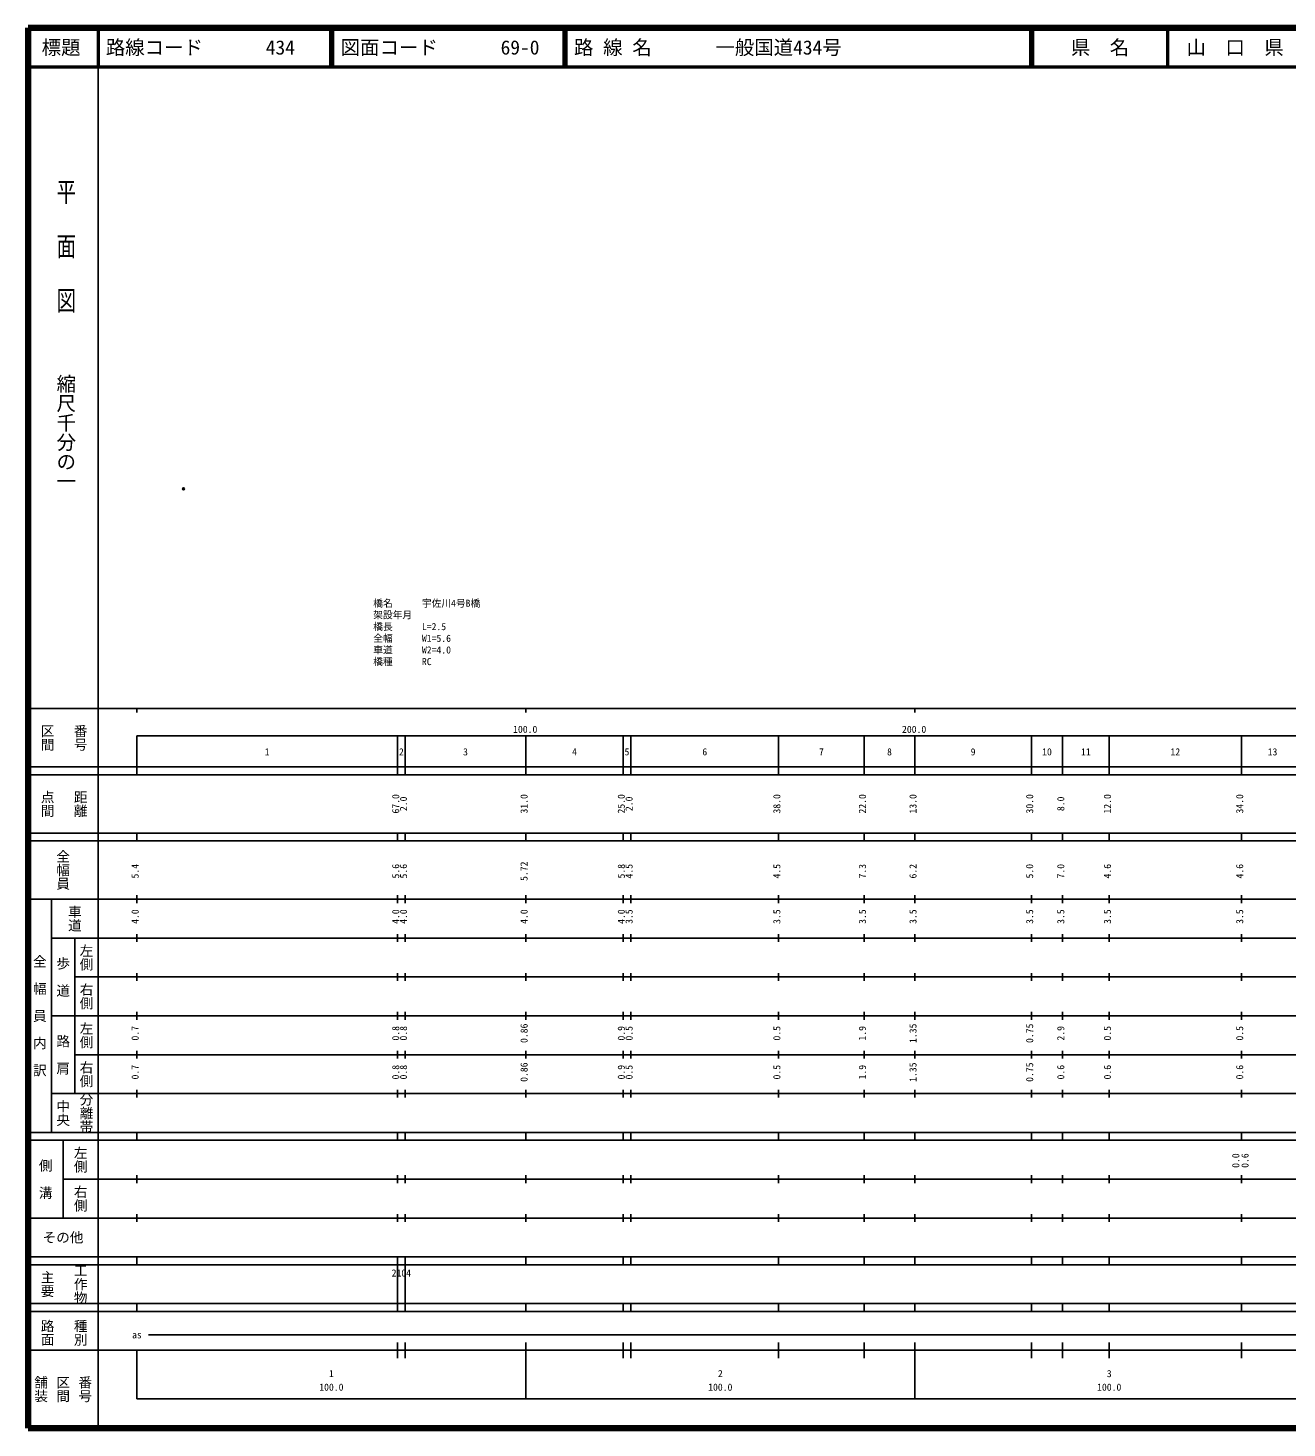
# Model space of a CAD drawing. Units: millimetres on the paper. Extents: x 40 to 680, y 20 to 380.
# Drawn here: x 40 to 363.7, y 20 to 380 of the extents above; entities that cross this region are included whole.
import ezdxf
from ezdxf.enums import TextEntityAlignment as Align

# ---------------------------------------------------------------- set-up
doc = ezdxf.new("R2010")
doc.units = ezdxf.units.MM
doc.header["$PDMODE"] = 32
doc.header["$PDSIZE"] = 0.5
for name, color, linetype in [('M-OTRS', 6, 'Continuous'), ('M-STR-HTXT', 7, 'Continuous'), ('M-TTL-TXT', 7, 'Continuous')]:
    doc.layers.add(name, color=color, linetype=linetype)
for name, color, linetype, lineweight in [('M-TTL', 2, 'Continuous', 140), ('M-TTL-BAND', 7, 'Continuous', 25), ('M-TTL-LINE', 7, 'Continuous', 50)]:
    doc.layers.add(name, color=color, linetype=linetype, lineweight=lineweight)
doc.styles.add('@ＭＳ ゴシック', font='')
doc.styles.add('ＭＳ ゴシック', font='')
doc.styles.get('@ＭＳ ゴシック').set_extended_font_data('@MS Gothic')
doc.styles.get('ＭＳ ゴシック').set_extended_font_data('MS Gothic')

msp = doc.modelspace()

# ---------------------------------------------------------------- linework, layer by layer
at = {"layer": 'M-OTRS'}
msp.add_point((79.981, 261.513), dxfattribs=at)
at = {"layer": 'M-TTL'}
for p, q in [((40, 380), (40, 20)), ((680, 380), (40, 380)), ((40, 20), (680, 20))]:
    msp.add_line(p, q, dxfattribs=at)
at = {"layer": 'M-TTL-BAND'}
for p, q in [((58, 370), (58, 20)), ((40, 205), (579, 205)), ((68, 205), (68, 204)), ((168, 205), (168, 204)), ((268, 205), (268, 204)), ((68, 198), (579, 198)), ((68, 198), (68, 188)), ((135, 188), (135, 198)), ((137, 188), (137, 198)), ((168, 188), (168, 198)), ((193, 188), (193, 198)), ((195, 188), (195, 198)), ((233, 188), (233, 198)), ((255, 188), (255, 198)), ((268, 188), (268, 198)), ((298, 188), (298, 198)), ((306, 188), (306, 198)), ((318, 188), (318, 198)), ((352, 188), (352, 198)), ((40, 190), (579, 190)), ((40, 188), (579, 188)), ((40, 173), (579, 173)), ((68, 171), (68, 173)), ((135, 171), (135, 173)), ((137, 171), (137, 173)), ((168, 171), (168, 173)), ((193, 171), (193, 173)), ((195, 171), (195, 173)), ((233, 171), (233, 173)), ((255, 171), (255, 173)), ((268, 171), (268, 173)), ((298, 171), (298, 173)), ((306, 171), (306, 173)), ((318, 171), (318, 173)), ((352, 171), (352, 173)), ((40, 171), (579, 171)), ((40, 156), (579, 156)), ((46, 96), (46, 156)), ((68, 155), (68, 157)), ((135, 155), (135, 157)), ((137, 155), (137, 157)), ((168, 155), (168, 157)), ((193, 155), (193, 157)), ((195, 155), (195, 157)), ((233, 155), (233, 157)), ((255, 155), (255, 157)), ((268, 155), (268, 157)), ((298, 155), (298, 157)), ((306, 155), (306, 157)), ((318, 155), (318, 157)), ((352, 155), (352, 157)), ((46, 146), (579, 146)), ((52, 146), (52, 106)), ((68, 145), (68, 147)), ((135, 145), (135, 147)), ((137, 145), (137, 147)), ((168, 145), (168, 147)), ((193, 145), (193, 147)), ((195, 145), (195, 147)), ((233, 145), (233, 147)), ((255, 145), (255, 147)), ((268, 145), (268, 147)), ((298, 145), (298, 147)), ((306, 145), (306, 147)), ((318, 145), (318, 147)), ((352, 145), (352, 147)), ((68, 135), (68, 137)), ((135, 135), (135, 137)), ((137, 135), (137, 137)), ((168, 135), (168, 137)), ((193, 135), (193, 137)), ((195, 135), (195, 137)), ((233, 135), (233, 137)), ((255, 135), (255, 137)), ((268, 135), (268, 137)), ((298, 135), (298, 137)), ((306, 135), (306, 137)), ((318, 135), (318, 137)), ((352, 135), (352, 137)), ((52, 136), (579, 136)), ((46, 126), (579, 126)), ((68, 125), (68, 127)), ((135, 125), (135, 127)), ((137, 125), (137, 127)), ((168, 125), (168, 127)), ((193, 125), (193, 127)), ((195, 125), (195, 127)), ((233, 125), (233, 127)), ((255, 125), (255, 127)), ((268, 125), (268, 127)), ((298, 125), (298, 127)), ((306, 125), (306, 127)), ((318, 125), (318, 127)), ((352, 125), (352, 127)), ((52, 116), (579, 116)), ((68, 115), (68, 117)), ((135, 115), (135, 117)), ((137, 115), (137, 117)), ((168, 115), (168, 117)), ((193, 115), (193, 117)), ((195, 115), (195, 117)), ((233, 115), (233, 117)), ((255, 115), (255, 117)), ((268, 115), (268, 117)), ((298, 115), (298, 117)), ((306, 115), (306, 117)), ((318, 115), (318, 117)), ((352, 115), (352, 117)), ((46, 106), (579, 106)), ((68, 105), (68, 107)), ((135, 105), (135, 107)), ((137, 105), (137, 107)), ((168, 105), (168, 107)), ((193, 105), (193, 107)), ((195, 105), (195, 107)), ((233, 105), (233, 107)), ((255, 105), (255, 107)), ((268, 105), (268, 107)), ((298, 105), (298, 107)), ((306, 105), (306, 107)), ((318, 105), (318, 107)), ((352, 105), (352, 107)), ((40, 96), (579, 96)), ((40, 94), (579, 94)), ((49, 94), (49, 74)), ((68, 94), (68, 96)), ((135, 94), (135, 96)), ((137, 94), (137, 96)), ((168, 94), (168, 96)), ((193, 94), (193, 96)), ((195, 94), (195, 96)), ((233, 94), (233, 96)), ((255, 94), (255, 96)), ((268, 94), (268, 96)), ((298, 94), (298, 96)), ((306, 94), (306, 96)), ((318, 94), (318, 96)), ((352, 94), (352, 96)), ((49, 84), (579, 84)), ((68, 83), (68, 85)), ((135, 83), (135, 85)), ((137, 83), (137, 85)), ((168, 83), (168, 85)), ((193, 83), (193, 85)), ((195, 83), (195, 85)), ((233, 83), (233, 85)), ((255, 83), (255, 85)), ((268, 83), (268, 85)), ((298, 83), (298, 85)), ((306, 83), (306, 85)), ((318, 83), (318, 85)), ((352, 83), (352, 85)), ((40, 74), (579, 74)), ((68, 73), (68, 75)), ((135, 73), (135, 75)), ((137, 73), (137, 75)), ((168, 73), (168, 75)), ((193, 73), (193, 75)), ((195, 73), (195, 75)), ((233, 73), (233, 75)), ((255, 73), (255, 75)), ((268, 73), (268, 75)), ((298, 73), (298, 75)), ((306, 73), (306, 75)), ((318, 73), (318, 75)), ((352, 73), (352, 75)), ((40, 64), (579, 64)), ((40, 62), (579, 62)), ((68, 62), (68, 64)), ((135, 62), (135, 64)), ((135, 52), (135, 62)), ((137, 62), (137, 64)), ((137, 52), (137, 62)), ((168, 62), (168, 64)), ((193, 62), (193, 64)), ((195, 62), (195, 64)), ((233, 62), (233, 64)), ((255, 62), (255, 64)), ((268, 62), (268, 64)), ((298, 62), (298, 64)), ((306, 62), (306, 64)), ((318, 62), (318, 64)), ((352, 62), (352, 64)), ((40, 52), (579, 52)), ((68, 50), (68, 52)), ((135, 50), (135, 52)), ((137, 50), (137, 52)), ((168, 50), (168, 52)), ((193, 50), (193, 52)), ((195, 50), (195, 52)), ((233, 50), (233, 52)), ((255, 50), (255, 52)), ((268, 50), (268, 52)), ((298, 50), (298, 52)), ((306, 50), (306, 52)), ((318, 50), (318, 52)), ((352, 50), (352, 52)), ((40, 50), (579, 50)), ((71, 44), (565, 44)), ((40, 40), (579, 40)), ((68, 40), (68, 27.5)), ((135, 38), (135, 42)), ((137, 38), (137, 42)), ((168, 27.5), (168, 42)), ((193, 38), (193, 42)), ((195, 38), (195, 42)), ((233, 38), (233, 42)), ((255, 38), (255, 42)), ((268, 27.5), (268, 42)), ((298, 38), (298, 42)), ((306, 38), (306, 42)), ((318, 38), (318, 42)), ((352, 38), (352, 42)), ((68, 27.5), (579, 27.5))]:
    msp.add_line(p, q, dxfattribs=at)
at = {"layer": 'M-TTL-LINE'}
for p, q in [((58, 380), (58, 370)), ((117.75, 380), (117.75, 370)), ((118.25, 380), (118.25, 370)), ((177.75, 380), (177.75, 370)), ((178.25, 380), (178.25, 370)), ((297.75, 380), (297.75, 370)), ((298.25, 380), (298.25, 370)), ((333, 380), (333, 370)), ((40, 370), (680, 370))]:
    msp.add_line(p, q, dxfattribs=at)

# ---------------------------------------------------------------- texts
at = {"layer": 'M-STR-HTXT', "style": 'ＭＳ ゴシック'}
for s, p in [('橋名\u3000\u3000\u3000宇佐川4号B橋', (128.776, 230.61)), ('橋長\u3000\u3000\u3000L=2.5', (128.776, 224.61)), ('架設年月\u3000', (128.776, 227.61)), ('全幅\u3000\u3000\u3000W1=5.6', (128.776, 221.61)), ('車道\u3000\u3000\u3000W2=4.0', (128.776, 218.61)), ('橋種\u3000\u3000\u3000RC', (128.776, 215.61))]:
    msp.add_text(s, height=1.833, dxfattribs=at).set_placement(p, align=Align.BOTTOM_LEFT)
at = {"layer": 'M-TTL-BAND', "style": '@ＭＳ ゴシック', "width": 1.4}
msp.add_text('平  面  図', height=3.666, rotation=270, dxfattribs=at).set_placement((49.777, 306.475), align=Align.MIDDLE_RIGHT)
at = {"layer": 'M-TTL-BAND', "style": '@ＭＳ ゴシック'}
msp.add_text('縮尺千分の一', height=3.666, rotation=270, dxfattribs=at).set_placement((49.777, 261.03), align=Align.MIDDLE_RIGHT)
for s, p in [('区間', (45, 197.5)), ('番号', (53.5, 197.5)), ('点間', (45, 180.5)), ('距離', (53.5, 180.5)), ('全幅員', (49, 163.5)), ('車道', (52, 151)), ('左側', (55, 141)), ('全\u3000幅\u3000員\u3000内\u3000訳', (43, 126)), ('歩\u3000道', (49, 136)), ('右側', (55, 131)), ('左側', (55, 121)), ('路\u3000肩', (49, 116)), ('右側', (55, 111)), ('分離帯', (55, 101)), ('中央', (49, 101)), ('左側', (53.5, 89)), ('側\u3000溝', (44.5, 84)), ('右側', (53.5, 79)), ('工作物', (53.5, 57)), ('主要', (45, 57)), ('路面', (45, 44.5)), ('種別', (53.5, 44.5)), ('舗装', (43.333, 30)), ('区間', (49, 30)), ('番号', (54.667, 30))]:
    msp.add_text(s, height=2.566, rotation=270, dxfattribs=at).set_placement(p, align=Align.MIDDLE_CENTER)
at = {"layer": 'M-TTL-BAND', "style": 'ＭＳ ゴシック'}
for s, p in [('100.0', (167.844, 198.195)), ('200.0', (267.844, 198.195)), ('1', (101.5, 192.405)), ('2', (136, 192.405)), ('3', (152.5, 192.405)), ('4', (180.5, 192.405)), ('5', (194, 192.405)), ('6', (214, 192.405)), ('7', (244, 192.405)), ('8', (261.5, 192.405)), ('9', (283, 192.405)), ('10', (302, 192.405)), ('11', (312, 192.405)), ('12', (335, 192.405)), ('13', (360, 192.405)), ('as', (68, 42.5)), ('1', (118, 32.523)), ('2', (218, 32.523)), ('3', (318, 32.523)), ('100.0', (118, 29.033)), ('100.0', (218, 29.033)), ('100.0', (318, 29.033))]:
    msp.add_text(s, height=1.833, dxfattribs=at).set_placement(p, align=Align.BOTTOM_CENTER)
for s, p in [('67.0', (136, 180.5)), ('2.0', (138, 180.5)), ('31.0', (169, 180.5)), ('25.0', (194, 180.5)), ('2.0', (196, 180.5)), ('38.0', (234, 180.5)), ('22.0', (256, 180.5)), ('13.0', (269, 180.5)), ('30.0', (299, 180.5)), ('8.0', (307, 180.5)), ('12.0', (319, 180.5)), ('34.0', (353, 180.5)), ('5.4', (69, 163.174)), ('5.6', (136, 163.174)), ('5.6', (138, 163.174)), ('5.72', (169, 163.174)), ('5.8', (194, 163.174)), ('4.5', (196, 163.174)), ('4.5', (234, 163.174)), ('7.3', (256, 163.174)), ('6.2', (269, 163.174)), ('5.0', (299, 163.174)), ('7.0', (307, 163.174)), ('4.6', (319, 163.174)), ('4.6', (353, 163.174)), ('4.0', (69, 151.5)), ('4.0', (136, 151.5)), ('4.0', (138, 151.5)), ('4.0', (169, 151.5)), ('4.0', (194, 151.5)), ('3.5', (196, 151.5)), ('3.5', (234, 151.5)), ('3.5', (256, 151.5)), ('3.5', (269, 151.5)), ('3.5', (299, 151.5)), ('3.5', (307, 151.5)), ('3.5', (319, 151.5)), ('3.5', (353, 151.5)), ('0.7', (69, 121.5)), ('0.8', (136, 121.5)), ('0.8', (138, 121.5)), ('0.86', (169, 121.5)), ('0.9', (194, 121.5)), ('0.5', (196, 121.5)), ('0.5', (234, 121.5)), ('1.9', (256, 121.5)), ('1.35', (269, 121.5)), ('0.75', (299, 121.5)), ('2.9', (307, 121.5)), ('0.5', (319, 121.5)), ('0.5', (353, 121.5)), ('0.7', (69, 111.5)), ('0.8', (136, 111.5)), ('0.8', (138, 111.5)), ('0.86', (169, 111.5)), ('0.9', (194, 111.5)), ('0.5', (196, 111.5)), ('0.5', (234, 111.5)), ('1.9', (256, 111.5)), ('1.35', (269, 111.5)), ('0.75', (299, 111.5)), ('0.6', (307, 111.5)), ('0.6', (319, 111.5)), ('0.6', (353, 111.5)), ('0.0', (352, 88.764)), ('0.6', (354.37, 88.764))]:
    msp.add_text(s, height=1.833, rotation=90, dxfattribs=at).set_placement(p, align=Align.BOTTOM_CENTER)
msp.add_text('その他', height=2.566, dxfattribs=at).set_placement((49, 69), align=Align.MIDDLE_CENTER)
msp.add_text('2104', height=1.833, dxfattribs=at).set_placement((133.5, 58.405), align=Align.BOTTOM_LEFT)
at = {"layer": 'M-TTL-TXT', "style": 'ＭＳ ゴシック'}
for s, p in [('標題', (48.5, 375)), ('県\u3000名', (315.625, 375)), ('山\u3000口\u3000県', (350.375, 375))]:
    msp.add_text(s, height=3.666, dxfattribs=at).set_placement(p, align=Align.MIDDLE_CENTER)
for s, p in [('路線コード', (60, 375)), ('434', (101.142, 375)), ('図面コード', (120.38, 375)), ('69-0', (161.521, 375)), ('路 線 名', (180.38, 375)), ('一般国道434号', (216.734, 375))]:
    msp.add_text(s, height=3.666, dxfattribs=at).set_placement(p, align=Align.MIDDLE_LEFT)

doc.saveas('drawing.dxf')
